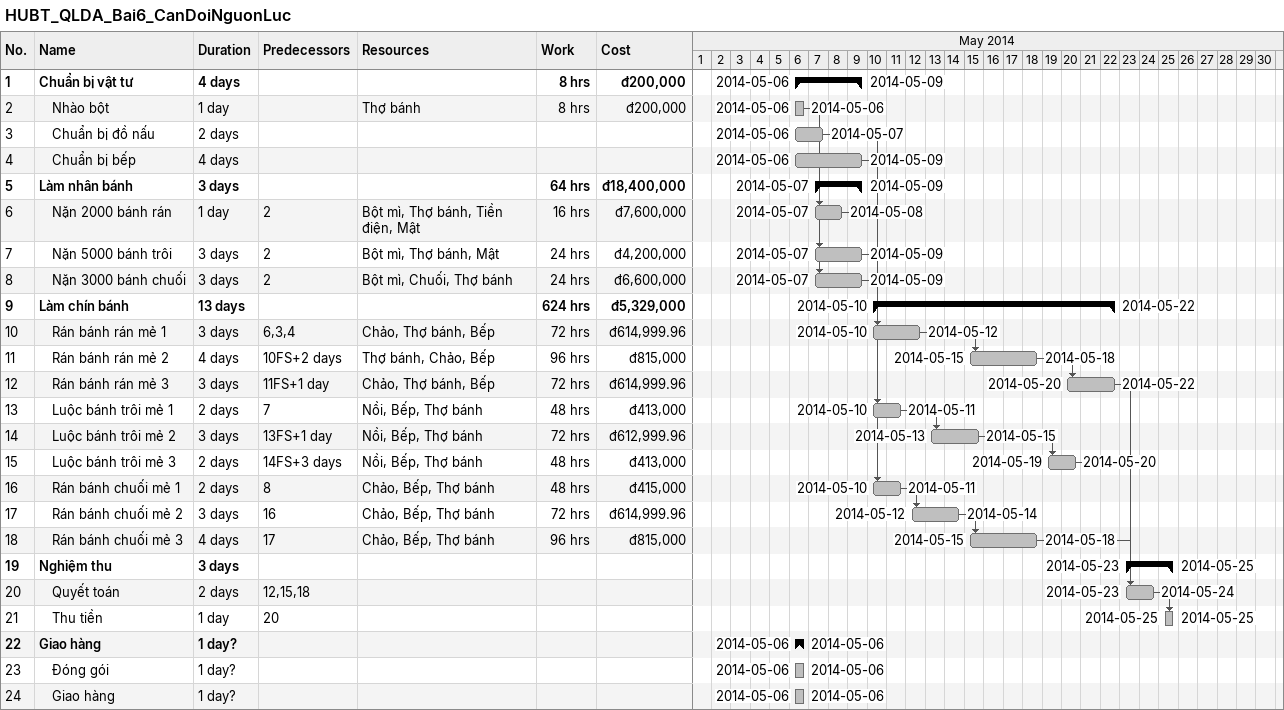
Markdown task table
HUBT_QLDA_Bai6_CanDoiNguonLuc

| ID | Level | Task | Duration | Start | Finish | Predecessors | Resources | Work (h) | Cost (đ) |
|---|---|---|---|---|---|---|---|---|---|
| 1 | 1 | **Chuẩn bị vật tư** | 4d | 2014-05-06 | 2014-05-09 |  |  | 8 | 200000 |
| 2 | 2 | Nhào bột | 1d | 2014-05-06 | 2014-05-06 |  | Thợ bánh | 8 | 200000 |
| 3 | 2 | Chuẩn bị đồ nấu | 2d | 2014-05-06 | 2014-05-07 |  |  |  |  |
| 4 | 2 | Chuẩn bị bếp | 4d | 2014-05-06 | 2014-05-09 |  |  |  |  |
| 5 | 1 | **Làm nhân bánh** | 3d | 2014-05-07 | 2014-05-09 |  |  | 64 | 18400000 |
| 6 | 2 | Nặn 2000 bánh rán | 1d | 2014-05-07 | 2014-05-08 | 2 | Bột mì, Thợ bánh, Tiền điện, Mật | 16 | 7600000 |
| 7 | 2 | Nặn 5000 bánh trôi | 3d | 2014-05-07 | 2014-05-09 | 2 | Bột mì, Thợ bánh, Mật | 24 | 4200000 |
| 8 | 2 | Nặn 3000 bánh chuối | 3d | 2014-05-07 | 2014-05-09 | 2 | Bột mì, Chuối, Thợ bánh | 24 | 6600000 |
| 9 | 1 | **Làm chín bánh** | 13d | 2014-05-10 | 2014-05-22 |  |  | 624 | 5329000 |
| 10 | 2 | Rán bánh rán mẻ 1 | 3d | 2014-05-10 | 2014-05-12 | 6, 3, 4 | Chảo, Thợ bánh, Bếp | 72 | 614999.96 |
| 11 | 2 | Rán bánh rán mẻ 2 | 4d | 2014-05-15 | 2014-05-18 | 10FS+2d | Thợ bánh, Chảo, Bếp | 96 | 815000 |
| 12 | 2 | Rán bánh rán mẻ 3 | 3d | 2014-05-20 | 2014-05-22 | 11FS+1d | Chảo, Thợ bánh, Bếp | 72 | 614999.96 |
| 13 | 2 | Luộc bánh trôi mẻ 1 | 2d | 2014-05-10 | 2014-05-11 | 7 | Nồi, Bếp, Thợ bánh | 48 | 413000 |
| 14 | 2 | Luộc bánh trôi mẻ 2 | 3d | 2014-05-13 | 2014-05-15 | 13FS+1d | Nồi, Bếp, Thợ bánh | 72 | 612999.96 |
| 15 | 2 | Luộc bánh trôi mẻ 3 | 2d | 2014-05-19 | 2014-05-20 | 14FS+3d | Nồi, Bếp, Thợ bánh | 48 | 413000 |
| 16 | 2 | Rán bánh chuối mẻ 1 | 2d | 2014-05-10 | 2014-05-11 | 8 | Chảo, Bếp, Thợ bánh | 48 | 415000 |
| 17 | 2 | Rán bánh chuối mẻ 2 | 3d | 2014-05-12 | 2014-05-14 | 16 | Chảo, Bếp, Thợ bánh | 72 | 614999.96 |
| 18 | 2 | Rán bánh chuối mẻ 3 | 4d | 2014-05-15 | 2014-05-18 | 17 | Chảo, Bếp, Thợ bánh | 96 | 815000 |
| 19 | 1 | **Nghiệm thu** | 3d | 2014-05-23 | 2014-05-25 |  |  |  |  |
| 20 | 2 | Quyết toán | 2d | 2014-05-23 | 2014-05-24 | 12, 15, 18 |  |  |  |
| 21 | 2 | Thu tiền | 1d | 2014-05-25 | 2014-05-25 | 20 |  |  |  |
| 22 | 1 | **Giao hàng** | 1d? | 2014-05-06 | 2014-05-06 |  |  |  |  |
| 23 | 2 | Đóng gói | 1d? | 2014-05-06 | 2014-05-06 |  |  |  |  |
| 24 | 2 | Giao hàng | 1d? | 2014-05-06 | 2014-05-06 |  |  |  |  |
